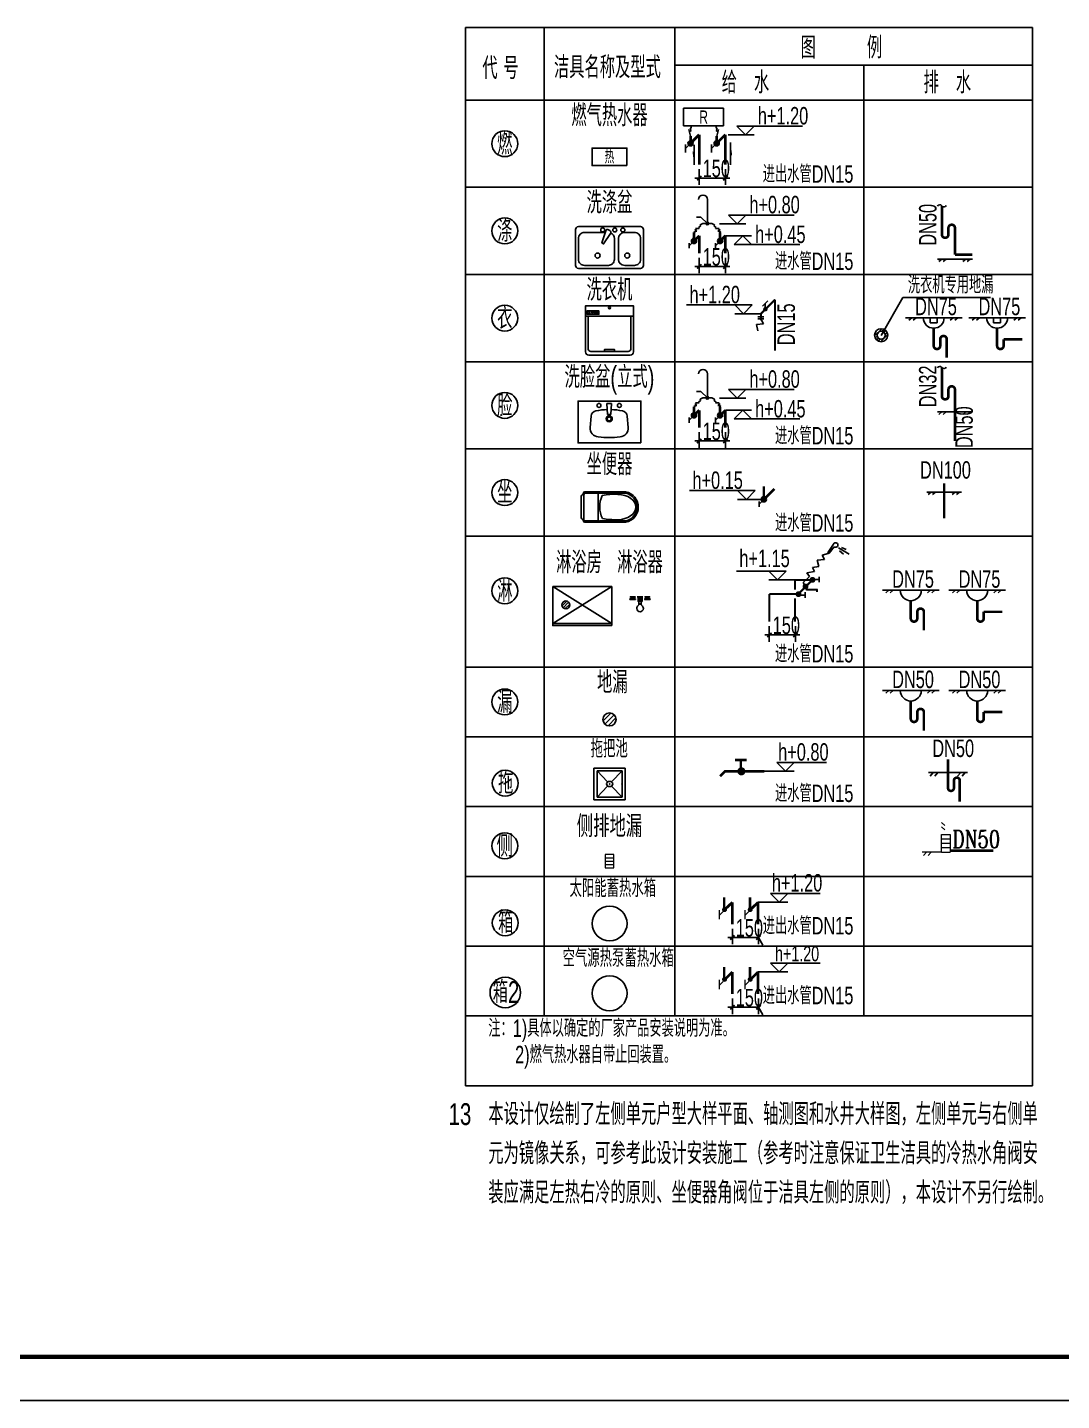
# Model space of a CAD drawing. Extents: x 27938 to 1507990, y 110129 to 923079.
# Drawn here: x 1210409 to 1222263, y 385269 to 401011 of the extents above; entities that cross this region are included whole.
import ezdxf
from ezdxf.enums import TextEntityAlignment as Align

# ---------------------------------------------------------------- set-up
doc = ezdxf.new("R2010")
doc.units = 0
doc.header["$LTSCALE"] = 1000
doc.header["$MEASUREMENT"] = 0
for name, color, linetype in [('S-公用说明', 7, 'Continuous'), ('S_GG公共标注', 7, 'Continuous'), ('图框', 140, 'Continuous')]:
    doc.layers.add(name, color=color, linetype=linetype)
doc.layers.add('S－GG公共标注', color=7, linetype='Continuous', lineweight=25)
doc.styles.add('HZTXT', font='COMPLEX', dxfattribs={"width": 0.7, "bigfont": 'HZTXT'})
doc.styles.add('中西文等高字体', font='HZTXT_E.shx', dxfattribs={"width": 0.7, "height": 4, "bigfont": 'hztxt.shx'})

# ---------------------------------------------------------------- blocks, each defined once
blk = doc.blocks.new('TK')
at = {"layer": '图框'}
blk.add_lwpolyline([(465375, 548714), (549475, 548714), (549475, 489314), (465375, 489314)], close=True, dxfattribs=at)
blk.add_lwpolyline([(465375, 548714), (549475, 548714), (549475, 489314), (465375, 489314)], close=True, dxfattribs=at)
at = {"layer": '图框', "const_width": 100}
blk.add_lwpolyline([(548475, 490314), (548475, 547714), (467875, 547714), (467875, 490314)], close=True, dxfattribs=at)
blk = doc.blocks.new('$TwtSys$00000327')
for p, q in [((-94, -9, 0), (9, 94, 0)), ((-9, -94, 0), (94, 9, 0)), ((12, 55, 0), (42, 84, 0)), ((40, 40, 0), (66, 66, 0)), ((55, 12, 0), (84, 42, 0)), ((-84, -42, 0), (-55, -12, 0)), ((-66, -66, 0), (-40, -40, 0)), ((-42, -84, 0), (-12, -55, 0))]:
    blk.add_line(p, q)
for radius in [94, 56.4]:
    blk.add_circle((0, 0, 0), radius)
blk = doc.blocks.new('_ArchTick')
at = {"color": 0, "linetype": 'ByBlock', "const_width": 0.4}
blk.add_lwpolyline([(-0.5, -0.5), (0.5, 0.5)], dxfattribs=at)

msp = doc.modelspace()

# ---------------------------------------------------------------- hatches: boundary and pattern name
at = {"layer": 'S_GG公共标注'}
h = msp.add_hatch(color=150, dxfattribs=at)
h.paths.add_polyline_path([(1217980.2, 399682.7, 0.4142136), (1218010.2, 399652.7), (1218010.2, 399682.7)])
h.paths.add_polyline_path([(1218010.2, 399652.7, 0.4142136), (1218040.2, 399682.7, 0.4142136), (1218010.2, 399712.7)])
h.paths.add_polyline_path([(1218010.2, 399712.7, 0.4142136), (1217980.2, 399682.7), (1218010.2, 399682.7)])
h = msp.add_hatch(color=150, dxfattribs=at)
h.paths.add_polyline_path([(1218280, 399682.7, 0.4142136), (1218310, 399652.7), (1218310, 399682.7)])
h.paths.add_polyline_path([(1218310, 399652.7, 0.4142136), (1218340, 399682.7, 0.4142136), (1218310, 399712.7)])
h.paths.add_polyline_path([(1218310, 399712.7, 0.4142136), (1218280, 399682.7), (1218310, 399682.7)])
for points in [[(1218467.9, 399693.4), (1218467.9, 399543.4), (1218487.9, 399543.4)], [(1218052.4, 399437.6), (1218052.4, 399587.6), (1218032.4, 399587.6)]]:
    msp.add_hatch(color=150, dxfattribs=at).paths.add_polyline_path(points)
h = msp.add_hatch(color=150, dxfattribs=at)
h.paths.add_polyline_path([(1218217.7, 398764, -0.4142136), (1218202.7, 398749), (1218202.7, 398764)])
h.paths.add_polyline_path([(1218202.7, 398749, -0.4142136), (1218187.7, 398764, -0.4142136), (1218202.7, 398779)])
h.paths.add_polyline_path([(1218202.7, 398779, -0.4142136), (1218217.7, 398764), (1218202.7, 398764)])
h = msp.add_hatch(color=150, dxfattribs=at)
h.paths.add_polyline_path([(1218028.4, 398542.4, 0.4142136), (1218070.8, 398542.4), (1218049.6, 398563.6)])
h.paths.add_polyline_path([(1218070.8, 398542.4, 0.4142136), (1218070.8, 398584.8, 0.4142136), (1218028.4, 398584.8)])
h.paths.add_polyline_path([(1218028.4, 398584.8, 0.4142136), (1218028.4, 398542.4), (1218049.6, 398563.6)])
h = msp.add_hatch(color=150, dxfattribs=at)
h.paths.add_polyline_path([(1218328.4, 398542.4, 0.4142136), (1218370.8, 398542.4), (1218349.6, 398563.6)])
h.paths.add_polyline_path([(1218370.8, 398542.4, 0.4142136), (1218370.8, 398584.8, 0.4142136), (1218328.4, 398584.8)])
h.paths.add_polyline_path([(1218328.4, 398584.8, 0.4142136), (1218328.4, 398542.4), (1218349.6, 398563.6)])
h = msp.add_hatch(color=150, dxfattribs=at)
h.paths.add_polyline_path([(1218217.7, 396764, -0.4142136), (1218202.7, 396749), (1218202.7, 396764)])
h.paths.add_polyline_path([(1218202.7, 396749, -0.4142136), (1218187.7, 396764, -0.4142136), (1218202.7, 396779)])
h.paths.add_polyline_path([(1218202.7, 396779, -0.4142136), (1218217.7, 396764), (1218202.7, 396764)])
h = msp.add_hatch(color=150, dxfattribs=at)
h.paths.add_polyline_path([(1218028.4, 396542.4, 0.4142136), (1218070.8, 396542.4), (1218049.6, 396563.6)])
h.paths.add_polyline_path([(1218070.8, 396542.4, 0.4142136), (1218070.8, 396584.8, 0.4142136), (1218028.4, 396584.8)])
h.paths.add_polyline_path([(1218028.4, 396584.8, 0.4142136), (1218028.4, 396542.4), (1218049.6, 396563.6)])
h = msp.add_hatch(color=150, dxfattribs=at)
h.paths.add_polyline_path([(1218328.4, 396542.4, 0.4142136), (1218370.8, 396542.4), (1218349.6, 396563.6)])
h.paths.add_polyline_path([(1218370.8, 396542.4, 0.4142136), (1218370.8, 396584.8, 0.4142136), (1218328.4, 396584.8)])
h.paths.add_polyline_path([(1218328.4, 396584.8, 0.4142136), (1218328.4, 396542.4), (1218349.6, 396563.6)])
h = msp.add_hatch(color=150, dxfattribs=at)
h.paths.add_polyline_path([(1218829.2, 395579.4, 0.4142136), (1218871.7, 395579.4), (1218850.5, 395600.6)])
h.paths.add_polyline_path([(1218871.7, 395579.4, 0.4142136), (1218871.7, 395621.8, 0.4142136), (1218829.2, 395621.8)])
h.paths.add_polyline_path([(1218829.2, 395621.8, 0.4142136), (1218829.2, 395579.4), (1218850.5, 395600.6)])

# ---------------------------------------------------------------- linework, layer by layer
at = {"layer": 'S-公用说明'}
for p, q in [((1215430.9, 401010.7), (1215430.9, 388878.2)), ((1215430.9, 401010.7), (1221930.9, 401010.7)), ((1216331.2, 401010.7), (1216331.2, 389678.2)), ((1217831.2, 401010.7), (1217831.2, 389678.2)), ((1221930.9, 401010.7), (1221930.9, 388878.2)), ((1217831.2, 400578.7), (1221930.9, 400578.7)), ((1219997.4, 400578.7), (1219997.4, 389678.2)), ((1215430.9, 400178.2), (1221930.9, 400178.2)), ((1215430.9, 399178.2), (1221930.9, 399178.2)), ((1215430.9, 399178.2), (1221930.9, 399178.2)), ((1215430.9, 399178.2), (1221930.9, 399178.2)), ((1215430.9, 398178.2), (1221564.8, 398178.2)), ((1215430.9, 398178.2), (1221564.8, 398178.2)), ((1215430.9, 398178.2), (1221930.9, 398178.2)), ((1215430.9, 397178.2), (1221930.9, 397178.2)), ((1215430.9, 396178.2), (1221930.9, 396178.2)), ((1215430.9, 395178.2), (1221930.9, 395178.2)), ((1215430.9, 395178.2), (1221930.9, 395178.2)), ((1215430.9, 393678.2), (1221564.8, 393678.2)), ((1215430.9, 393678.2), (1221930.9, 393678.2)), ((1215430.9, 392878.2), (1221930.9, 392878.2)), ((1221183.8, 392468.9), (1220739.5, 392468.9)), ((1220790.6, 392468.9), (1220755.7, 392427)), ((1220845.9, 392468.9), (1220811, 392427)), ((1221107, 392468.9), (1221072.1, 392427)), ((1221157.6, 392468.9), (1221122.8, 392427)), ((1215430.9, 392078.2), (1221930.9, 392078.2)), ((1215430.9, 391278.2), (1221930.9, 391278.2)), ((1215430.9, 390478.2), (1221930.9, 390478.2)), ((1215430.9, 389678.2), (1221930.9, 389678.2)), ((1215430.9, 388878.2), (1221930.9, 388878.2))]:
    msp.add_line(p, q, dxfattribs=at)
for centre, radius in [((1215881.1, 399678.2), 148.5), ((1215881.1, 398678.2), 148.5), ((1215881.1, 397678.2), 148.5), ((1215881.1, 396678.2), 148.5), ((1215881.1, 395678.2), 148.5), ((1215881.1, 394553.2), 148.5), ((1215881.1, 393278.2), 148.5), ((1215886.6, 392346.3), 148.5), ((1215886.6, 392346.3), 148.5), ((1215881.1, 391628.2), 148.5), ((1215886.6, 390746.3), 148.5), ((1215886.6, 390746.3), 148.5), ((1215886.6, 389946.3), 175)]:
    msp.add_circle(centre, radius, dxfattribs=at)
at = {"layer": 'S_GG公共标注', "color": 150}
for p, q in [((1217930.2, 400084.3), (1217930.2, 399884.3)), ((1218390, 400084.3), (1217930.2, 400084.3)), ((1218390, 400084.3), (1218390, 399884.3)), ((1218390, 399884.3), (1217930.2, 399884.3)), ((1218010.2, 399764.7), (1217989.7, 399839.7)), ((1218006.4, 399846.4), (1218016.4, 399865.8)), ((1218017.1, 399828), (1218006.4, 399846.4)), ((1218016.4, 399865.8), (1218012.6, 399884.3)), ((1218303.2, 399828), (1218313.9, 399846.4)), ((1218303.9, 399865.8), (1218307.7, 399884.3)), ((1218313.9, 399846.4), (1218303.9, 399865.8)), ((1218310, 399764.7), (1218330.6, 399839.7)), ((1218641.3, 399778.8), (1218541.3, 399878.8)), ((1218541.3, 399878.8), (1219294.3, 399878.8)), ((1218641.3, 399778.8), (1218741.3, 399878.8)), ((1218031.5, 399703.9), (1217951.6, 399624.1)), ((1217996.5, 399814.7), (1218017.1, 399828)), ((1218323.7, 399814.7), (1218303.2, 399828)), ((1218441.3, 399778.8), (1218741.3, 399778.8)), ((1217951.6, 399670.8), (1217951.6, 399577.4)), ((1218251.4, 399670.8), (1218251.4, 399577.4)), ((1218288.8, 399661.5), (1218251.4, 399624.1)), ((1218110.2, 399385.9), (1218110.2, 399207.2)), ((1218410, 399385.9), (1218410, 399207.2)), ((1218110.2, 399284.5), (1218060.2, 399284.5)), ((1218110.2, 399284.5), (1218410, 399284.5)), ((1218410, 399284.5), (1218460, 399284.5)), ((1218203.1, 398763.6), (1218203.1, 399040)), ((1218129.8, 398836.9), (1218079.5, 398836.9)), ((1218123.2, 398732.7), (1218102.8, 398716)), ((1218153.1, 398763.6), (1218120.8, 398749.2)), ((1218120.8, 398749.2), (1218123.2, 398732.7)), ((1218203.1, 398763.6), (1218129.8, 398836.9)), ((1218153.1, 398763.6), (1218253.1, 398763.6)), ((1218253.1, 398763.6), (1218285.5, 398749.2)), ((1218285.5, 398749.2), (1218283, 398732.7)), ((1218283, 398732.7), (1218303.5, 398716)), ((1218344.1, 398760.3), (1218644.1, 398760.3)), ((1218544.1, 398760.3), (1218444.1, 398860.3)), ((1218444.1, 398860.3), (1219197, 398860.3)), ((1218544.1, 398760.3), (1218644.1, 398860.3)), ((1218065.7, 398672.7), (1218049.6, 398663.6)), ((1218077.4, 398699.7), (1218058.1, 398689.2)), ((1218058.1, 398689.2), (1218082.2, 398676.5)), ((1218082.2, 398676.5), (1218065.7, 398672.7)), ((1218110.3, 398707.4), (1218067.4, 398705.8)), ((1218067.4, 398705.8), (1218077.4, 398699.7)), ((1218102.8, 398716), (1218110.3, 398707.4)), ((1218303.5, 398716), (1218296, 398707.4)), ((1218296, 398707.4), (1218338.9, 398705.8)), ((1218348.2, 398689.2), (1218324.1, 398676.5)), ((1218324.1, 398676.5), (1218340.6, 398672.7)), ((1218338.9, 398705.8), (1218328.9, 398699.7)), ((1218328.9, 398699.7), (1218348.2, 398689.2)), ((1218340.6, 398672.7), (1218356.7, 398663.6)), ((1218410.2, 398623.1), (1218710.2, 398623.1)), ((1218610.2, 398623.1), (1218510.2, 398523.1)), ((1218610.2, 398623.1), (1218710.2, 398523.1)), ((1218049.6, 398562.4), (1217995.9, 398508.8)), ((1217995.9, 398538.8), (1217995.9, 398478.8)), ((1218349.6, 398562.4), (1218295.9, 398508.8)), ((1218295.9, 398538.8), (1218295.9, 398478.8)), ((1218510.2, 398523.1), (1219263.2, 398523.1)), ((1218110.2, 398270.4), (1218060.2, 398270.4)), ((1218110.2, 398371.7), (1218110.2, 398193)), ((1218110.2, 398270.4), (1218410, 398270.4)), ((1218410, 398371.7), (1218410, 398193)), ((1218410, 398270.4), (1218460, 398270.4)), ((1220841.6, 398355.9), (1221241.6, 398355.9)), ((1220891.6, 398355.9), (1220857.2, 398326.9)), ((1220941.6, 398355.9), (1220907.2, 398326.9)), ((1221166.6, 398355.9), (1221132.2, 398326.9)), ((1221216.6, 398355.9), (1221182.2, 398326.9)), ((1218717.2, 397829.1), (1217964.2, 397829.1)), ((1218617.2, 397729.1), (1218517.2, 397829.1)), ((1218617.2, 397729.1), (1218717.2, 397829.1)), ((1218836.8, 397817.6), (1218896.9, 397877.7)), ((1218866.8, 397781.4), (1218866.8, 397847.9)), ((1220196.4, 397478.2), (1220444.9, 397916.2)), ((1220444.9, 397916.2), (1221450.2, 397916.2)), ((1217354.1, 397702.5), (1216807.7, 397702.5)), ((1218817.2, 397729.1), (1218517.2, 397729.1)), ((1218782.6, 397693.7), (1218848.6, 397693.7)), ((1218782.6, 397670.1), (1218848.6, 397670.1)), ((1218819.5, 397663.8), (1218847.1, 397612.6)), ((1220472.5, 397683.5), (1221122.5, 397683.5)), ((1220547.5, 397683.5), (1220513.1, 397654.4)), ((1220597.5, 397683.5), (1220563.1, 397654.4)), ((1220757.5, 397683.5), (1220757.5, 397623.5)), ((1220837.5, 397683.5), (1220837.5, 397623.5)), ((1221022.5, 397683.5), (1220988.1, 397654.4)), ((1221072.5, 397683.5), (1221038.1, 397654.4)), ((1221199.3, 397683.5), (1221849.3, 397683.5)), ((1221274.3, 397683.5), (1221239.9, 397654.4)), ((1221324.3, 397683.5), (1221289.9, 397654.4)), ((1221484.3, 397683.5), (1221484.3, 397623.5)), ((1221564.3, 397683.5), (1221564.3, 397623.5)), ((1221749.3, 397683.5), (1221714.9, 397654.4)), ((1221799.3, 397683.5), (1221764.9, 397654.4)), ((1218847.1, 397612.6), (1218765.1, 397605.7)), ((1218765.1, 397605.7), (1218782.2, 397534.1)), ((1220757.5, 397623.5), (1220837.5, 397623.5)), ((1221484.3, 397623.5), (1221564.3, 397623.5)), ((1218203.1, 396763.6), (1218203.1, 397040)), ((1218544.1, 396760.3), (1218444.1, 396860.3)), ((1218444.1, 396860.3), (1219197, 396860.3)), ((1218544.1, 396760.3), (1218644.1, 396860.3)), ((1217050.4, 396701.7), (1217059.2, 396572.9)), ((1217104.9, 396701.7), (1217050.4, 396701.7)), ((1217096.1, 396572.9), (1217104.9, 396701.7)), ((1218077.4, 396699.7), (1218058.1, 396689.2)), ((1218058.1, 396689.2), (1218082.2, 396676.5)), ((1218110.3, 396707.4), (1218067.4, 396705.8)), ((1218067.4, 396705.8), (1218077.4, 396699.7)), ((1218129.8, 396836.9), (1218079.5, 396836.9)), ((1218123.2, 396732.7), (1218102.8, 396716)), ((1218102.8, 396716), (1218110.3, 396707.4)), ((1218153.1, 396763.6), (1218120.8, 396749.2)), ((1218120.8, 396749.2), (1218123.2, 396732.7)), ((1218203.1, 396763.6), (1218129.8, 396836.9)), ((1218153.1, 396763.6), (1218253.1, 396763.6)), ((1218253.1, 396763.6), (1218285.5, 396749.2)), ((1218285.5, 396749.2), (1218283, 396732.7)), ((1218283, 396732.7), (1218303.5, 396716)), ((1218303.5, 396716), (1218296, 396707.4)), ((1218296, 396707.4), (1218338.9, 396705.8)), ((1218348.2, 396689.2), (1218324.1, 396676.5)), ((1218338.9, 396705.8), (1218328.9, 396699.7)), ((1218328.9, 396699.7), (1218348.2, 396689.2)), ((1218344.1, 396760.3), (1218644.1, 396760.3)), ((1216870.5, 396554.9), (1216858.6, 396423.7)), ((1217059.2, 396572.9), (1217096.1, 396572.9)), ((1217284.8, 396554.9), (1217296.7, 396423.7)), ((1218049.6, 396562.4), (1217995.9, 396508.8)), ((1217995.9, 396538.8), (1217995.9, 396478.8)), ((1218065.7, 396672.7), (1218049.6, 396663.6)), ((1218082.2, 396676.5), (1218065.7, 396672.7)), ((1218349.6, 396562.4), (1218295.9, 396508.8)), ((1218295.9, 396538.8), (1218295.9, 396478.8)), ((1218324.1, 396676.5), (1218340.6, 396672.7)), ((1218340.6, 396672.7), (1218356.7, 396663.6)), ((1218410.2, 396623.1), (1218710.2, 396623.1)), ((1218610.2, 396623.1), (1218510.2, 396523.1)), ((1218610.2, 396623.1), (1218710.2, 396523.1)), ((1220841.6, 396603.5), (1221241.6, 396603.5)), ((1220891.6, 396603.5), (1220857.2, 396574.5)), ((1220941.6, 396603.5), (1220907.2, 396574.5)), ((1221166.6, 396603.5), (1221132.2, 396574.5)), ((1221216.6, 396603.5), (1221182.2, 396574.5)), ((1218110.2, 396371.7), (1218110.2, 396193)), ((1218410, 396371.7), (1218410, 396193)), ((1218510.2, 396523.1), (1219263.2, 396523.1)), ((1218110.2, 396270.4), (1218060.2, 396270.4)), ((1218110.2, 396270.4), (1218410, 396270.4)), ((1218410, 396270.4), (1218460, 396270.4)), ((1216755.6, 395632.5), (1216755.6, 395392.9)), ((1216781.1, 395668), (1216781.1, 395668.7)), ((1216789, 395660), (1216789, 395365.2)), ((1216799.5, 395687.1), (1217270, 395687.1)), ((1216952.4, 395660), (1216952.4, 395365.2)), ((1217268.9, 395671.1), (1216968.5, 395670.8)), ((1218750.5, 395700.6), (1217997.5, 395700.6)), ((1218650.5, 395600.6), (1218550.5, 395700.6)), ((1218850.5, 395600.6), (1218550.5, 395600.6)), ((1218650.5, 395600.6), (1218750.5, 395700.6)), ((1218850.5, 395599.5), (1218796.8, 395545.8)), ((1220717.4, 395684.5), (1221117.4, 395684.5)), ((1220767.4, 395684.5), (1220733, 395655.5)), ((1220817.4, 395684.5), (1220783, 395655.5)), ((1221042.4, 395684.5), (1221008, 395655.5)), ((1221092.4, 395684.5), (1221058, 395655.5)), ((1218796.8, 395575.8), (1218796.8, 395515.8)), ((1216781.1, 395356.7), (1216781.1, 395357.4)), ((1217270, 395338.3), (1216799.5, 395338.3)), ((1217269.1, 395354.3), (1216968.7, 395354.3)), ((1219586.4, 394981.6), (1219517.8, 394961.2)), ((1219517.8, 394961.2), (1219545.4, 394910.1)), ((1219586.9, 394994.3), (1219648.1, 395086.5)), ((1219601.1, 394984.2), (1219657.2, 395056.7)), ((1219655.3, 395097.4), (1219655.5, 395097.6)), ((1219705.4, 395046.2), (1219827.8, 394971.3)), ((1219717.3, 395010.2), (1219764.9, 394973.5)), ((1219740.6, 395050), (1219795.9, 395026.5)), ((1219480.5, 394831.6), (1219408.9, 394818.2)), ((1219408.9, 394818.2), (1219432.8, 394773.5)), ((1219545.4, 394910.1), (1219463.4, 394903.1)), ((1219463.4, 394903.1), (1219480.5, 394831.6)), ((1219107.7, 394777.7), (1218535.3, 394777.7)), ((1219007.7, 394677.7), (1218907.7, 394777.7)), ((1219207.7, 394677.7), (1218907.7, 394677.7)), ((1219007.7, 394677.7), (1219107.7, 394777.7)), ((1219374.7, 394715.9), (1219303.1, 394647.8)), ((1219303.1, 394647.8), (1219323.9, 394606.6)), ((1219432.8, 394773.5), (1219344.1, 394760.1)), ((1219344.1, 394760.1), (1219374.7, 394715.9)), ((1219413.8, 394682.1), (1219483, 394682.1)), ((1219483, 394651.3), (1219483, 394713.3)), ((1216431.2, 394603.2), (1217106.2, 394178.2)), ((1216431.2, 394178.2), (1217106.2, 394603.2)), ((1216431.2, 394603.2), (1217106.2, 394603.2)), ((1217106.2, 394603.2), (1217106.2, 394153.2)), ((1217426.2, 394456.9), (1217426.2, 394484.7)), ((1217436.2, 394456.9), (1217436.2, 394484.7)), ((1219253.3, 394504.3), (1219322.5, 394504.3)), ((1219322.5, 394473.5), (1219322.5, 394535.5)), ((1220209.7, 394558.5), (1220859.7, 394558.5)), ((1220284.7, 394558.5), (1220250.3, 394529.4)), ((1220334.7, 394558.5), (1220300.3, 394529.4)), ((1220759.7, 394558.5), (1220725.3, 394529.4)), ((1220809.7, 394558.5), (1220775.3, 394529.4)), ((1220971.3, 394558.5), (1221621.3, 394558.5)), ((1221046.3, 394558.5), (1221011.9, 394529.4)), ((1221096.3, 394558.5), (1221061.9, 394529.4)), ((1221521.3, 394558.5), (1221486.9, 394529.4)), ((1221571.3, 394558.5), (1221536.9, 394529.4)), ((1216591.3, 394434.6), (1216537.4, 394380.7)), ((1216613.1, 394422.6), (1216549.4, 394358.9)), ((1216625.1, 394400.8), (1216571.2, 394346.9)), ((1217426.2, 394468.1), (1217436.2, 394468.1)), ((1218913.3, 394046.6), (1218863.3, 394046.6)), ((1218913.3, 394148), (1218913.3, 393969.3)), ((1218913.3, 394046.6), (1219213.1, 394046.6)), ((1219213.1, 394148), (1219213.1, 393969.3)), ((1219213.1, 394046.6), (1219263.1, 394046.6)), ((1220209.7, 393408.5), (1220859.7, 393408.5)), ((1220284.7, 393408.5), (1220250.3, 393379.4)), ((1220334.7, 393408.5), (1220300.3, 393379.4)), ((1220759.7, 393408.5), (1220725.3, 393379.4)), ((1220809.7, 393408.5), (1220775.3, 393379.4)), ((1220971.3, 393408.5), (1221621.3, 393408.5)), ((1221046.3, 393408.5), (1221011.9, 393379.4)), ((1221096.3, 393408.5), (1221061.9, 393379.4)), ((1221521.3, 393408.5), (1221486.9, 393379.4)), ((1221571.3, 393408.5), (1221536.9, 393379.4)), ((1217008.1, 393061.5), (1217097.9, 393151.4)), ((1217028.2, 393025.2), (1217134.3, 393131.3)), ((1217064.5, 393005.1), (1217154.4, 393094.9)), ((1216902.2, 392518), (1216902.2, 392158)), ((1217262.2, 392518), (1216902.2, 392518)), ((1216938.2, 392488), (1216938.2, 392188)), ((1216938.2, 392488), (1217059.8, 392361.4)), ((1217226.2, 392488), (1216938.2, 392488)), ((1217226.2, 392488), (1217104.7, 392361.4)), ((1217226.2, 392188), (1217226.2, 392488)), ((1217262.2, 392158), (1217262.2, 392518)), ((1218856, 392483), (1219198.3, 392483)), ((1219098.3, 392483), (1218998.3, 392583)), ((1218998.3, 392583), (1219567.6, 392583)), ((1219098.3, 392483), (1219198.3, 392583)), ((1217059.8, 392314.6), (1216938.2, 392188)), ((1217104.7, 392314.6), (1217226.2, 392188)), ((1216902.2, 392158), (1217262.2, 392158)), ((1216938.2, 392188), (1217226.2, 392188)), ((1219026, 390982.5, 0), (1218926, 391082.5, 0)), ((1218926, 391082.5, 0), (1219495.4, 391082.5, 0)), ((1219026, 390982.5, 0), (1219126, 391082.5, 0)), ((1218783.8, 390982.5, 0), (1219126, 390982.5, 0)), ((1218489.4, 390577.6, 0), (1218439.4, 390577.6, 0)), ((1218489.4, 390679, 0), (1218489.4, 390500.3, 0)), ((1218489.4, 390577.6, 0), (1218789.2, 390577.6, 0)), ((1218789.2, 390679, 0), (1218789.2, 390500.3, 0)), ((1218789.2, 390577.6, 0), (1218839.2, 390490.2, 0)), ((1219026, 390182.5, 0), (1218926, 390282.5, 0)), ((1218926, 390282.5, 0), (1219495.4, 390282.5, 0)), ((1219026, 390182.5, 0), (1219126, 390282.5, 0)), ((1218783.8, 390182.5, 0), (1219126, 390182.5, 0)), ((1218489.4, 389777.6, 0), (1218439.4, 389777.6, 0)), ((1218489.4, 389879, 0), (1218489.4, 389700.3, 0)), ((1218489.4, 389777.6, 0), (1218789.2, 389777.6, 0)), ((1218789.2, 389879, 0), (1218789.2, 389700.3, 0)), ((1218789.2, 389777.6, 0), (1218839.2, 389690.2, 0))]:
    msp.add_line(p, q, dxfattribs=at)
for points, const_width in [([(1218010.2, 399682.7), (1218110.2, 399782.7)], 30), ([(1218010.2, 399682.7), (1218010.2, 399764.7)], 30), ([(1218110.2, 399437.3), (1218110.2, 399782.7)], 30), ([(1218310, 399682.7), (1218410, 399782.7)], 30), ([(1218310, 399682.7), (1218310, 399764.7)], 30), ([(1218410, 399437.3), (1218410, 399782.7)], 30), ([(1220891.6, 398636.8), (1220891.6, 398965.9)], 30), ([(1218049.6, 398563.6), (1218049.6, 398663.6)], 30), ([(1218049.6, 398562.4), (1218110.2, 398623.1)], 30), ([(1218110.2, 398623.1), (1218110.2, 398423.1)], 30), ([(1218349.6, 398563.6), (1218349.6, 398663.6)], 30), ([(1218349.6, 398562.4), (1218410.2, 398623.1)], 30), ([(1218410.2, 398623.1), (1218410.2, 398423.1)], 30), ([(1220966.6, 398636.8), (1220966.6, 398711.8)], 30), ([(1221041.6, 398405.9), (1221041.6, 398711.8)], 30), ([(1221041.6, 398405.9), (1221241.6, 398405.9)], 30), ([(1218979.7, 397891.5), (1218817.2, 397729.1)], 23.6), ([(1218979.7, 397304.3), (1218979.7, 397891.5)], 23.6), ([(1218817.2, 397729.1), (1218817.2, 397652.1)], 23.6), ([(1220891.6, 396784.5), (1220891.6, 397113.5)], 30), ([(1220966.6, 396784.5), (1220966.6, 396859.5)], 30), ([(1221041.6, 396271.5), (1221041.6, 396859.5)], 30), ([(1218049.6, 396563.6), (1218049.6, 396663.6)], 30), ([(1218049.6, 396562.4), (1218110.2, 396623.1)], 30), ([(1218110.2, 396623.1), (1218110.2, 396423.1)], 30), ([(1218349.6, 396563.6), (1218349.6, 396663.6)], 30), ([(1218349.6, 396562.4), (1218410.2, 396623.1)], 30), ([(1218410.2, 396623.1), (1218410.2, 396423.1)], 30), ([(1218850.5, 395599.5), (1218850.5, 395749.5)], 30), ([(1220917.4, 395784.5), (1220917.4, 395384.5)], 30), ([(1218850.5, 395599.5), (1218971.8, 395720.8)], 30), ([(1218913.3, 394515.1), (1219245.6, 394515.1), (1219424.6, 394694.1)], 23.6), ([(1219407.7, 394677.7), (1219207.7, 394677.7)], 23.6), ([(1219207.7, 394677.7), (1219207.7, 394565.1)], 23.6), ([(1218913.3, 394199.4), (1218913.3, 394515.1)], 23.6), ([(1219337, 394564.6), (1219468.4, 394564.6)], 23.6), ([(1219340.1, 394595.8), (1219340.1, 394556.8)], 23.6), ([(1219459.8, 394569.8), (1219459.8, 394540.3)], 23.6), ([(1219207.7, 394465.1), (1219207.7, 394199.4)], 23.6), ([(1218519, 392611.9), (1218654.5, 392611.9)], 30), ([(1218586.7, 392501.3), (1218586.7, 392611.9)], 30), ([(1220961.6, 392292.1), (1220961.6, 392619.8)], 30), ([(1218856, 392483), (1218406, 392483), (1218349.4, 392426.5)], 30), ([(1221029.2, 392292.1), (1221029.2, 392376.7)], 30), ([(1221096.9, 392136.2), (1221096.9, 392376.7)], 30)]:
    msp.add_lwpolyline(points, dxfattribs=dict(at, const_width=const_width))
for points in [[(1218467.9, 399437.3), (1218467.9, 399693.4)], [(1218052.4, 399664.2), (1218052.4, 399437.6)], [(1217138.1, 397297.5), (1217138.1, 397319.5), (1217081.2, 397319.5), (1217024.4, 397319.5), (1217024.4, 397297.5)], [(1217106.2, 394178.2), (1216431.2, 394178.2), (1216431.2, 394603.2)], [(1217399.3, 394483), (1217399.3, 394484.7)], [(1217408.2, 394484.7), (1217399.3, 394484.7)], [(1217399.3, 394483), (1217408.2, 394481.5)], [(1217408.2, 394483), (1217399.3, 394483)], [(1217401.3, 394483), (1217401.3, 394484.7)], [(1217444.2, 394484.7), (1217418.2, 394484.7)], [(1217431.2, 394483), (1217418.2, 394483)], [(1217431.2, 394483), (1217444.2, 394483)], [(1217463.1, 394484.7), (1217454.2, 394484.7)], [(1217463.1, 394483), (1217454.2, 394481.5)], [(1217454.2, 394483), (1217463.1, 394483)], [(1217463.1, 394483), (1217463.1, 394484.7)], [(1217374, 394478.7), (1217322, 394478.7)], [(1217416.2, 394403.9), (1217446.2, 394403.9)], [(1217416.2, 394397.9), (1217446.2, 394397.9)], [(1217443.7, 394480.1), (1217418.2, 394480.1)], [(1217421.7, 394441.9), (1217418.7, 394403.9)], [(1217419.1, 394439.9), (1217431.2, 394439.9)], [(1217443.2, 394441.9), (1217443.2, 394456.9), (1217419.2, 394456.9), (1217419.2, 394441.9)], [(1217443.2, 394441.9), (1217419.2, 394441.9)], [(1217443.4, 394439.9), (1217431.2, 394439.9)], [(1217440.7, 394441.9), (1217443.7, 394403.9)], [(1217444.2, 394480.1), (1217443.7, 394480.1)], [(1217488.5, 394478.7), (1217540.5, 394478.7)], [(1217106.2, 394153.2), (1216431.2, 394153.2), (1216431.2, 394178.2)]]:
    msp.add_lwpolyline(points, dxfattribs=at)
for points in [[(1217281.2, 399428.2), (1217281.2, 399628.2), (1216881.2, 399628.2), (1216881.2, 399428.2)], [(1216822.5, 397761), (1216959.6, 397761), (1216959.6, 397722.5), (1216822.5, 397722.5)], [(1216856.5, 397730.4), (1216833.9, 397730.4), (1216833.9, 397754.2), (1216856.5, 397754.2)], [(1216889.7, 397749.6), (1216878.8, 397749.6), (1216878.8, 397739.4), (1216889.7, 397739.4)], [(1216910.8, 397749.6), (1216899.9, 397749.6), (1216899.9, 397739.4), (1216910.8, 397739.4)], [(1216930.4, 397749.6), (1216919.5, 397749.6), (1216919.5, 397739.4), (1216930.4, 397739.4)], [(1216950.8, 397749.6), (1216939.9, 397749.6), (1216939.9, 397739.4), (1216950.8, 397739.4)], [(1217441.2, 396248.2), (1216721.2, 396248.2), (1216721.2, 396728.2), (1217441.2, 396728.2)], [(1217418.2, 394484.9), (1217418.2, 394430.9), (1217408.2, 394430.9), (1217408.2, 394484.9)], [(1217444.2, 394484.9), (1217444.2, 394430.9), (1217454.2, 394430.9), (1217454.2, 394484.9)]]:
    msp.add_lwpolyline(points, close=True, dxfattribs=at)
for points in [[(1220941.9, 398969.2, -0.5751829), (1220891.6, 398965.9, 0.6047455), (1220841.3, 398960.3, 16.9248276)], [(1217029.9, 398660.1), (1216794.9, 398660.1, 0.4142136), (1216725.8, 398591), (1216725.8, 398351.9, 0.4142136), (1216794.9, 398282.8), (1217068.2, 398282.8, 0.4142136), (1217137.3, 398351.9), (1217137.3, 398591, 0.2959448), (1217096.4, 398654.1)], [(1217070.7, 398692.5), (1217086.4, 398683.5, -0.4634647), (1217093, 398648.7), (1217013.9, 398528.5), (1216993.9, 398540), (1217037.6, 398680.7, -0.4707008), (1217070.7, 398692.5, 0.4707008)], [(1217255.9, 398660.1), (1217367.6, 398660.1, -0.4142136), (1217436.7, 398591), (1217436.7, 398351.9, -0.4142136), (1217367.6, 398282.8), (1217255.9, 398282.8, -0.4039279), (1217183.4, 398351.9), (1217183.4, 398591, -0.4039279), (1217255.9, 398660.1)], [(1216835.4, 397702.5), (1216835.4, 397329.5, 0.4142136), (1216867.4, 397297.5), (1217295.1, 397297.5, 0.4142136), (1217327.1, 397329.5), (1217327.1, 397702.5)], [(1220941.9, 397116.8, -0.5751829), (1220891.6, 397113.5, 0.6047455), (1220841.3, 397107.9, 16.9248276)], [(1216798.2, 395670.8, -0.1327153), (1216799.5, 395671.1), (1216941.1, 395671.1)], [(1216942, 395354.3), (1216799.5, 395354.3, -0.0682276), (1216798.8, 395354.4, -0.0682276)], [(1217375.7, 394460.9), (1217320.3, 394460.9), (1217317.9, 394460.9, 0.4142136), (1217316.3, 394459.3), (1217316.3, 394453.9, 0.4724722), (1217318.4, 394452.1), (1217375.5, 394452.1, 0.4724722), (1217377.6, 394453.9), (1217377.6, 394459.3, 0.4142136), (1217376, 394460.9), (1217373.6, 394460.9)], [(1217486.8, 394460.9), (1217542.2, 394460.9), (1217544.6, 394460.9, -0.4142136), (1217546.2, 394459.3), (1217546.2, 394453.9, -0.4724722), (1217544, 394452.1), (1217487, 394452.1, -0.4724722), (1217484.8, 394453.9), (1217484.8, 394459.3, -0.4142136), (1217486.4, 394460.9), (1217488.8, 394460.9)]]:
    msp.add_lwpolyline(points, format="xyb", dxfattribs=at)
at = {"layer": 'S_GG公共标注', "color": 150, "const_width": 30}
for points in [[(1221041.6, 398711.8, 1), (1220966.6, 398711.8)], [(1220891.6, 398636.8, 1), (1220966.6, 398636.8)], [(1221041.6, 396859.5, 1), (1220966.6, 396859.5)], [(1220891.6, 396784.5, 1), (1220966.6, 396784.5)], [(1220961.6, 392292.1, 1), (1221029.3, 392292.1)], [(1221096.9, 392376.7, 1), (1221029.2, 392376.7)]]:
    msp.add_lwpolyline(points, format="xyb", dxfattribs=at)
at = {"layer": 'S_GG公共标注', "color": 150}
for points in [[(1217471.2, 398282.8), (1217471.2, 398693.7, 0.4142136), (1217436.7, 398728.2), (1216725.8, 398728.2, 0.4142136), (1216691.2, 398693.7), (1216691.2, 398282.8, 0.4142136), (1216725.8, 398248.2), (1217436.7, 398248.2, 0.4142136)], [(1216845.2, 397253.6), (1217317.2, 397253.6, 0.4142136), (1217357.2, 397293.6), (1217357.2, 397818.2), (1216805.2, 397818.2), (1216805.2, 397293.6, 0.4142136)], [(1217358.8, 394465.3), (1217337.1, 394465.3), (1217337.1, 394465.3, 0.1826729), (1217322, 394478.7), (1217322, 394484.7), (1217374, 394484.7), (1217374, 394478.7, 0.1826729), (1217358.8, 394465.3)], [(1217503.6, 394465.3), (1217525.4, 394465.3), (1217525.4, 394465.3, -0.1826729), (1217540.5, 394478.7), (1217540.5, 394484.7), (1217488.5, 394484.7), (1217488.5, 394478.7, -0.1826729), (1217503.6, 394465.3)], [(1217443.2, 394441.9, 0.25), (1217419.2, 394441.9), (1217419.2, 394441.9), (1217416.2, 394403.9, 0.3333333), (1217416.2, 394397.9), (1217416.2, 394394.3, -0.1783332), (1217414.1, 394388.4), (1217402.3, 394374.6, 2.1664706), (1217460.2, 394374.6), (1217448.4, 394388.4, -0.1783332), (1217446.2, 394394.3), (1217446.2, 394397.9, 0.3333333), (1217446.2, 394403.9), (1217443.2, 394441.9)]]:
    msp.add_lwpolyline(points, format="xyb", close=True, dxfattribs=at)
for points, const_width in [([(1218877.3, 397789.6, -1), (1218858.3, 397770.5, -1)], 23.6), ([(1219390.8, 394677.7, 1), (1219424.6, 394677.7, 1)], 33.8), ([(1219230.9, 394514.3, 1), (1219264.7, 394514.3, 1)], 33.8), ([(1219311.6, 394601.8, 1), (1219345.4, 394601.8, 1)], 33.8), ([(1218561.7, 392483, 1), (1218624.2, 392483, 1)], 30)]:
    msp.add_lwpolyline(points, format="xyb", close=True, dxfattribs=dict(at, const_width=const_width))
at = {"layer": 'S_GG公共标注', "color": 150, "const_width": 30, "elevation": 0}
for points in [[(1220797.5, 397361.5), (1220797.5, 397563.5)], [(1221524.3, 397361.5), (1221524.3, 397563.5)], [(1220872.5, 397361.5), (1220872.5, 397436.5)], [(1220947.5, 397224), (1220947.5, 397436.5)], [(1221599.3, 397361.5), (1221599.3, 397436.5)], [(1221811.8, 397436.5), (1221599.3, 397436.5)], [(1220534.7, 394236.5), (1220534.7, 394438.5)], [(1220609.7, 394236.5), (1220609.7, 394311.5)], [(1220684.7, 394099), (1220684.7, 394311.5)], [(1221296.3, 394236.5), (1221296.3, 394438.5)], [(1221371.3, 394236.5), (1221371.3, 394311.5)], [(1221583.8, 394311.5), (1221371.3, 394311.5)], [(1220534.7, 393086.5), (1220534.7, 393288.5)], [(1221296.3, 393086.5), (1221296.3, 393288.5)], [(1220609.7, 393086.5), (1220609.7, 393161.5)], [(1220684.7, 392949), (1220684.7, 393161.5)], [(1221371.3, 393086.5), (1221371.3, 393161.5)], [(1221583.8, 393161.5), (1221371.3, 393161.5)], [(1218396, 390921.1), (1218396, 391038.2)], [(1218489.4, 390730.3), (1218489.4, 390982.5)], [(1218783.8, 390730.3), (1218783.8, 390982.5)], [(1218396, 390121.1), (1218396, 390238.2)], [(1218489.4, 389930.3), (1218489.4, 390182.5)], [(1218783.8, 389930.3), (1218783.8, 390182.5)]]:
    msp.add_lwpolyline(points, dxfattribs=at)
for points in [[(1220947.5, 397436.5, 1), (1220872.5, 397436.5)], [(1220797.5, 397361.5, 1), (1220872.5, 397361.5)], [(1221524.3, 397361.5, 1), (1221599.3, 397361.5)], [(1220684.7, 394311.5, 1), (1220609.7, 394311.5)], [(1220534.7, 394236.5, 1), (1220609.7, 394236.5)], [(1221296.3, 394236.5, 1), (1221371.3, 394236.5)], [(1220534.7, 393086.5, 1), (1220609.7, 393086.5)], [(1220684.7, 393161.5, 1), (1220609.7, 393161.5)], [(1221296.3, 393086.5, 1), (1221371.3, 393086.5)]]:
    msp.add_lwpolyline(points, format="xyb", dxfattribs=at)
at = {"layer": 'S_GG公共标注', "color": 150}
for centre, radius in [((1218010.2, 399682.7), 30), ((1218310, 399682.7), 30), ((1218202.7, 398764), 15), ((1217003.9, 398689.4), 23), ((1217142.1, 398689.4), 23), ((1217234.2, 398689.4), 23), ((1218049.6, 398563.6), 30), ((1218349.6, 398563.6), 30), ((1216944.6, 398396.1), 28.8), ((1217284.7, 398396.1), 28.8), ((1217081.2, 397797.9), 12.8), ((1218202.7, 396764), 15), ((1218049.6, 396563.6), 30), ((1218349.6, 396563.6), 30), ((1218850.5, 395600.6), 30), ((1216581.2, 394390.7), 45), ((1217081.2, 393078.2), 75), ((1217082.2, 390738), 200), ((1217082.2, 389938), 200)]:
    msp.add_circle(centre, radius, dxfattribs=at)
for centre, radius, start, end in [((1218153.1, 399040), 50, 0, 180), ((1220797.5, 397683.5), 120, 180, 0), ((1221524.3, 397683.5), 120, 180, 0), ((1218153.1, 397040), 50, 0, 180), ((1216774.7, 395633.2), 19.1, 108.40504, 182.16329), ((1216763.2, 395668.3), 17.9, 287.84896, 1.14073), ((1216799.5, 395668.7), 18.4, 90, 180), ((1216801.2, 395658.9), 12.2, 86.09142, 175.04226), ((1216940.3, 395658.9), 12.2, 4.95774, 93.90858), ((1216968.4, 395686.8), 16, 180.08849, 270.08848), ((1217268, 395515.5), 299.1, 154.67272, 206.81771), ((1217127.8, 395125), 534.6, 84.89639, 104.09898), ((1217233.4, 395512.7), 162.2, 281.8275, 78.1725), ((1217233.4, 395512.7), 178.2, 281.8275, 78.1725), ((1216774.7, 395392.2), 19.1, 177.83671, 251.59496), ((1216763.2, 395357.1), 17.9, 358.85927, 72.15104), ((1216799.5, 395356.7), 18.4, 180, 270), ((1216800.7, 395366), 11.8, 184.04332, 276.21872), ((1216940.7, 395366), 11.8, 263.78128, 355.95668), ((1216968.7, 395338.3), 16, 90, 180), ((1217155.8, 396272.2), 905.1, 260.15073, 271.23493), ((1219594.3, 394989.6), 8.71, 147.72789, 321.74265), ((1219673.1, 395077.8), 26.4, 233.07495, 160.70564), ((1220534.7, 394558.5), 120, 180, 0), ((1221296.3, 394558.5), 120, 180, 0), ((1217348, 394465.3), 6.99, 180, 219.50283), ((1217348, 394465.3), 6.99, 320.49717, 0), ((1217514.5, 394465.3), 6.99, 180, 219.50283), ((1217514.5, 394465.3), 6.99, 320.49717, 0), ((1220534.7, 393408.5), 120, 180, 0), ((1221296.3, 393408.5), 120, 180, 0)]:
    msp.add_arc(centre, radius, start, end, dxfattribs=at)
for centre, major_axis, ratio, start_param, end_param in [((1216960, 396677.6), (-23.5, 0), 0.9387755, 3.1415927, 9.424778), ((1217195.2, 396677.6), (-23.5, 0), 0.9387755, 3.1415927, 9.424778), ((1216940.9, 396550.3), (-70.6, 0), 0.9387755, -1.3537431, -0.0688971), ((1217077.6, 395968.2), (-705.6, 0), 0.9387755, -1.5390688, -1.3537431), ((1217077.6, 396523), (35.3, 0), 0.9387755, 4.712389, 10.9955743), ((1217077.6, 396523), (23.5, 0), 0.9387755, 4.712389, 10.9955743), ((1217077.6, 395968.2), (705.6, 0), 0.9387755, 1.3537431, 1.5390688), ((1217214.4, 396550.3), (-70.6, 0), 0.9387755, 3.2104897, 4.4953357), ((1216964, 396415.2), (-105.8, 0), 0.9387755, -0.0851096, 1.4681119), ((1217191.3, 396415.2), (105.8, 0), 0.9387755, -1.4681119, 0.0851096), ((1217077.6, 397450.4), (-1214.3, 0), 0.9387755, 1.4681118, 1.6734808), ((1217082.2, 392338), (-36, 0), 0.8333333, 1.5707963, 7.8539816)]:
    msp.add_ellipse(centre, major_axis=major_axis, ratio=ratio, start_param=start_param, end_param=end_param, dxfattribs=at)
at = {"layer": 'S_GG公共标注', "color": 150, "extrusion": (0, 0, -1)}
msp.add_ellipse((1217171.3, 395512.4), major_axis=(213.4, 0.3), ratio=0.6797465, start_param=-1.5510254, end_param=1.5531275, dxfattribs=at)
at = {"layer": 'S_GG公共标注', "color": 150}
for p in [(1217082.2, 392338), (1217226.2, 392338)]:
    msp.add_point(p, dxfattribs=at)
at = {"layer": 'S－GG公共标注', "color": 150, "lineweight": 20}
for p, q in [((1220885.3, 391896), (1220926.9, 391861.4)), ((1220885.3, 391896), (1220926.9, 391861.4)), ((1220885.3, 391845.8), (1220926.9, 391811.2)), ((1220885.3, 391845.8), (1220926.9, 391811.2)), ((1220885.3, 391558), (1220885.3, 391758)), ((1220885.3, 391758), (1220985.3, 391758)), ((1220885.3, 391708), (1220985.3, 391708)), ((1220885.3, 391658), (1220985.3, 391658)), ((1220985.3, 391758), (1220985.3, 391558)), ((1220885.3, 391558), (1220664.8, 391558)), ((1220715.5, 391558), (1220680.9, 391516.3)), ((1220770.4, 391558), (1220735.8, 391516.3)), ((1220885.3, 391608), (1220985.3, 391608)), ((1220885.3, 391558), (1220985.3, 391558)), ((1217031.2, 391490.7), (1217131.2, 391490.7)), ((1217031.2, 391453.2), (1217131.2, 391453.2)), ((1217031.2, 391415.7), (1217131.2, 391415.7)), ((1218341.5, 390832.5, 0), (1218423.6, 390914.6, 0)), ((1218341.5, 390787.4, 0), (1218341.5, 390890.7, 0)), ((1218635.9, 390832.5, 0), (1218718, 390914.6, 0)), ((1218635.9, 390787.4, 0), (1218635.9, 390890.7, 0)), ((1218341.5, 390032.5, 0), (1218423.6, 390114.6, 0)), ((1218341.5, 389987.4, 0), (1218341.5, 390090.7, 0)), ((1218635.9, 390032.5, 0), (1218718, 390114.6, 0)), ((1218635.9, 389987.4, 0), (1218635.9, 390090.7, 0))]:
    msp.add_line(p, q, dxfattribs=at)
msp.add_lwpolyline([(1217031.2, 391528.2), (1217031.2, 391378.2), (1217131.2, 391378.2), (1217131.2, 391528.2)], close=True, dxfattribs=at)
at = {"layer": 'S－GG公共标注', "color": 150, "lineweight": 20, "const_width": 31.2}
msp.add_lwpolyline([(1221480.9, 391573), (1220985.3, 391573)], dxfattribs=at)
at = {"layer": 'S－GG公共标注', "color": 150, "lineweight": 20, "const_width": 30, "elevation": 0}
for points in [[(1218690.3, 390921.1), (1218690.3, 391038.2)], [(1218406.1, 390900.1), (1218489.4, 390982.5)], [(1218700.4, 390900.1), (1218783.8, 390982.5)], [(1218690.3, 390121.1), (1218690.3, 390238.2)], [(1218406.1, 390100.1), (1218489.4, 390182.5)], [(1218700.4, 390100.1), (1218783.8, 390182.5)]]:
    msp.add_lwpolyline(points, dxfattribs=at)
for points in [[(1218413.7, 390898, -1), (1218386.7, 390898, -1)], [(1218708, 390898, -1), (1218681, 390898, -1)], [(1218413.7, 390098, -1), (1218386.7, 390098, -1)], [(1218708, 390098, -1), (1218681, 390098, -1)]]:
    msp.add_lwpolyline(points, format="xyb", close=True, dxfattribs=at)

# ---------------------------------------------------------------- block references
at = {"xscale": 0.5, "yscale": 0.5, "zscale": 0.5}
msp.add_blockref('TK', (956697, 140612.6), dxfattribs=at)
at = {"layer": 'S_GG公共标注', "color": 150, "xscale": 50, "yscale": 50, "zscale": 50}
for p in [(1218110.2, 399284.5), (1218110.2, 398270.4), (1218110.2, 396270.4), (1218913.3, 394046.6), (1218489.4, 390577.6, 0), (1218489.4, 389777.6, 0)]:
    msp.add_blockref('_ArchTick', p, dxfattribs=at)
at = {"layer": 'S_GG公共标注', "color": 150, "rotation": 180}
for name, p, xscale, yscale, zscale in [('_ArchTick', (1218410, 399284.5), 50, 50, 50), ('_ArchTick', (1218410, 398270.4), 50, 50, 50), ('$TwtSys$00000327', (1220195.2, 397482.1, 0), 0.7999999998137355, 0.7999999998137355, 0.7999999998137355), ('_ArchTick', (1218410, 396270.4), 50, 50, 50), ('_ArchTick', (1219213.1, 394046.6), 50, 50, 50), ('_ArchTick', (1218789.2, 390577.6, 0), 50, 50, 50), ('_ArchTick', (1218789.2, 389777.6, 0), 50, 50, 50)]:
    msp.add_blockref(name, p, dxfattribs=dict(at, xscale=xscale, yscale=yscale, zscale=zscale))

# ---------------------------------------------------------------- texts
at = {"layer": 'S-公用说明', "style": '中西文等高字体', "width": 0.7}
for s, height, p in [('图         例', 250, (1219272, 400654.9)), ('代 号', 250, (1215623.5, 400419.4)), ('洁具名称及型式', 250, (1216444.8, 400429.2)), ('给   水', 250, (1218367.7, 400254.4)), ('排   水', 250, (1220681.1, 400254.4)), ('拖把池', 202.5, (1216865.7, 392641.1)), ('拖', 250, (1215804, 392227.5)), ('太阳能蓄热水箱', 202.5, (1216623.6, 391041.1)), ('箱', 250, (1215804, 390627.5)), ('空气源热泵蓄热水箱', 202.5, (1216543.4, 390241.1)), ('箱2', 250, (1215742.6, 389827.5)), ('13   本设计仅绘制了左侧单元户型大样平面、轴测图和水井大样图，左侧单元与右侧单', 250, (1215236.9, 388428.2)), ('       元为镜像关系，可参考此设计安装施工（参考时注意保证卫生洁具的冷热水角阀安', 250, (1215236.9, 387978.2)), ('       装应满足左热右冷的原则、坐便器角阀位于洁具左侧的原则），本设计不另行绘制。', 250, (1215236.9, 387528.2))]:
    msp.add_text(s, height=height, dxfattribs=at).set_placement(p)
at = {"layer": 'S-公用说明'}
for s, style, width, p in [('燃气热水器', '中西文等高字体', 0.7, (1217081.2, 399878.2)), ('洗涤盆', '中西文等高字体', 0.7, (1217081.2, 398878.2)), ('洗衣机', '中西文等高字体', 0.7, (1217081.2, 397878.2)), ('洗脸盆(立式)', '中西文等高字体', 0.7, (1217081.2, 396878.2)), ('坐便器', '中西文等高字体', 0.7, (1217081.2, 395878.2)), ('淋浴房', '中西文等高字体', 0.7, (1216731.2, 394753.2)), ('淋浴器', '中西文等高字体', 0.7, (1217431.2, 394753.2)), (' 地漏', '中西文等高字体', 0.7, (1217081.2, 393378.2)), ('侧排地漏', 'HZTXT', 0.75, (1217081.2, 391728.2))]:
    msp.add_text(s, height=250, dxfattribs=dict(at, style=style, width=width)).set_placement(p, align=Align.CENTER)
for s, style, width, p in [('燃', '中西文等高字体', 0.7, (1215881.1, 399678.2)), ('涤', '中西文等高字体', 0.7, (1215881.1, 398678.2)), ('衣', '中西文等高字体', 0.7, (1215881.1, 397678.2)), ('脸', '中西文等高字体', 0.7, (1215881.1, 396678.2)), ('坐', '中西文等高字体', 0.7, (1215881.1, 395678.2)), ('淋', '中西文等高字体', 0.7, (1215881.1, 394553.2)), ('漏', '中西文等高字体', 0.7, (1215881.1, 393278.2)), ('侧', 'HZTXT', 0.75, (1215881.1, 391628.2))]:
    msp.add_text(s, height=250, dxfattribs=dict(at, style=style, width=width)).set_placement(p, align=Align.MIDDLE_CENTER)
at = {"layer": 'S-公用说明', "style": '中西文等高字体', "width": 0.7}
for s, p in [('注：1)具体以确定的厂家产品安装说明为准。', (1215691.9, 389538.2)), ('2)燃气热水器自带止回装置。', (1215999.4, 389235.9))]:
    msp.add_text(s, height=200, dxfattribs=at).set_placement(p, align=Align.MIDDLE_LEFT)
at = {"layer": 'S_GG公共标注', "color": 150, "style": '中西文等高字体', "width": 0.7}
for s, p in [('R', (1218160.1, 399984.3)), ('热', (1217081.2, 399528.2))]:
    msp.add_text(s, height=150, dxfattribs=at).set_placement(p, align=Align.MIDDLE_CENTER)
for s, p in [(' h+1.20', (1218729.9, 399898.8)), ('150', (1218149.1, 399295.3)), (' h+0.80', (1218632.7, 398880.3)), (' h+0.45', (1218698.8, 398539.7)), ('150', (1218149.1, 398281.1)), ('洗衣机专用地漏', (1220501.9, 397961.7)), (' h+1.20', (1217946.7, 397849.1)), ('DN75', (1220584.4, 397712.4)), ('DN75', (1221311.3, 397712.4)), (' h+0.80', (1218632.7, 396880.3)), (' h+0.45', (1218698.8, 396539.7)), ('150', (1218149.1, 396281.1)), (' h+0.15', (1217980, 395720.6)), ('DN100', (1220641.1, 395838.4)), (' h+1.15', (1218517.8, 394824.3)), ('DN75', (1220321.6, 394587.4)), ('DN75', (1221083.3, 394587.4)), ('150', (1218952.2, 394057.4)), ('DN50', (1220321.6, 393437.4)), ('DN50', (1221083.3, 393437.4)), ('DN50', (1220781.9, 392647)), ('150', (1218528.3, 390588.4, 0)), ('150', (1218528.3, 389788.4, 0))]:
    msp.add_text(s, height=200, dxfattribs=at).set_placement(p)
for s, p in [('进出水管DN15', (1219877.1, 399230.8)), ('进水管DN15', (1219877.1, 398230.8)), ('进水管DN15', (1219877.1, 396230.8)), ('进水管DN15', (1219877.1, 395230.8)), ('进水管DN15', (1219877.1, 393730.8)), ('进水管DN15', (1219877.1, 392130.8)), ('进出水管DN15', (1219877.1, 390612.6)), ('进出水管DN15', (1219877.1, 389812.6))]:
    msp.add_text(s, height=200, dxfattribs=at).set_placement(p, align=Align.RIGHT)
for s, p in [('DN50', (1220829.5, 398509.1)), ('DN15', (1219206.5, 397368.3)), ('DN32', (1220829.5, 396656.7)), ('DN50', (1221246.2, 396188.4))]:
    msp.add_text(s, height=200, rotation=90, dxfattribs=at).set_placement(p)
for s, height, p in [('h+0.80', 200, (1219303.7, 392605.4)), ('h+1.20', 200, (1219231.5, 391104.8, 0)), ('h+1.20', 175, (1219231.5, 390304.8, 0))]:
    msp.add_text(s, height=height, dxfattribs=at).set_placement(p, align=Align.CENTER)
at = {"layer": 'S－GG公共标注', "color": 150, "lineweight": 20, "style": 'HZTXT', "width": 0.75}
msp.add_text('DN50', height=200, dxfattribs=at).set_placement((1221011.7, 391605.1))

doc.saveas('drawing.dxf')
